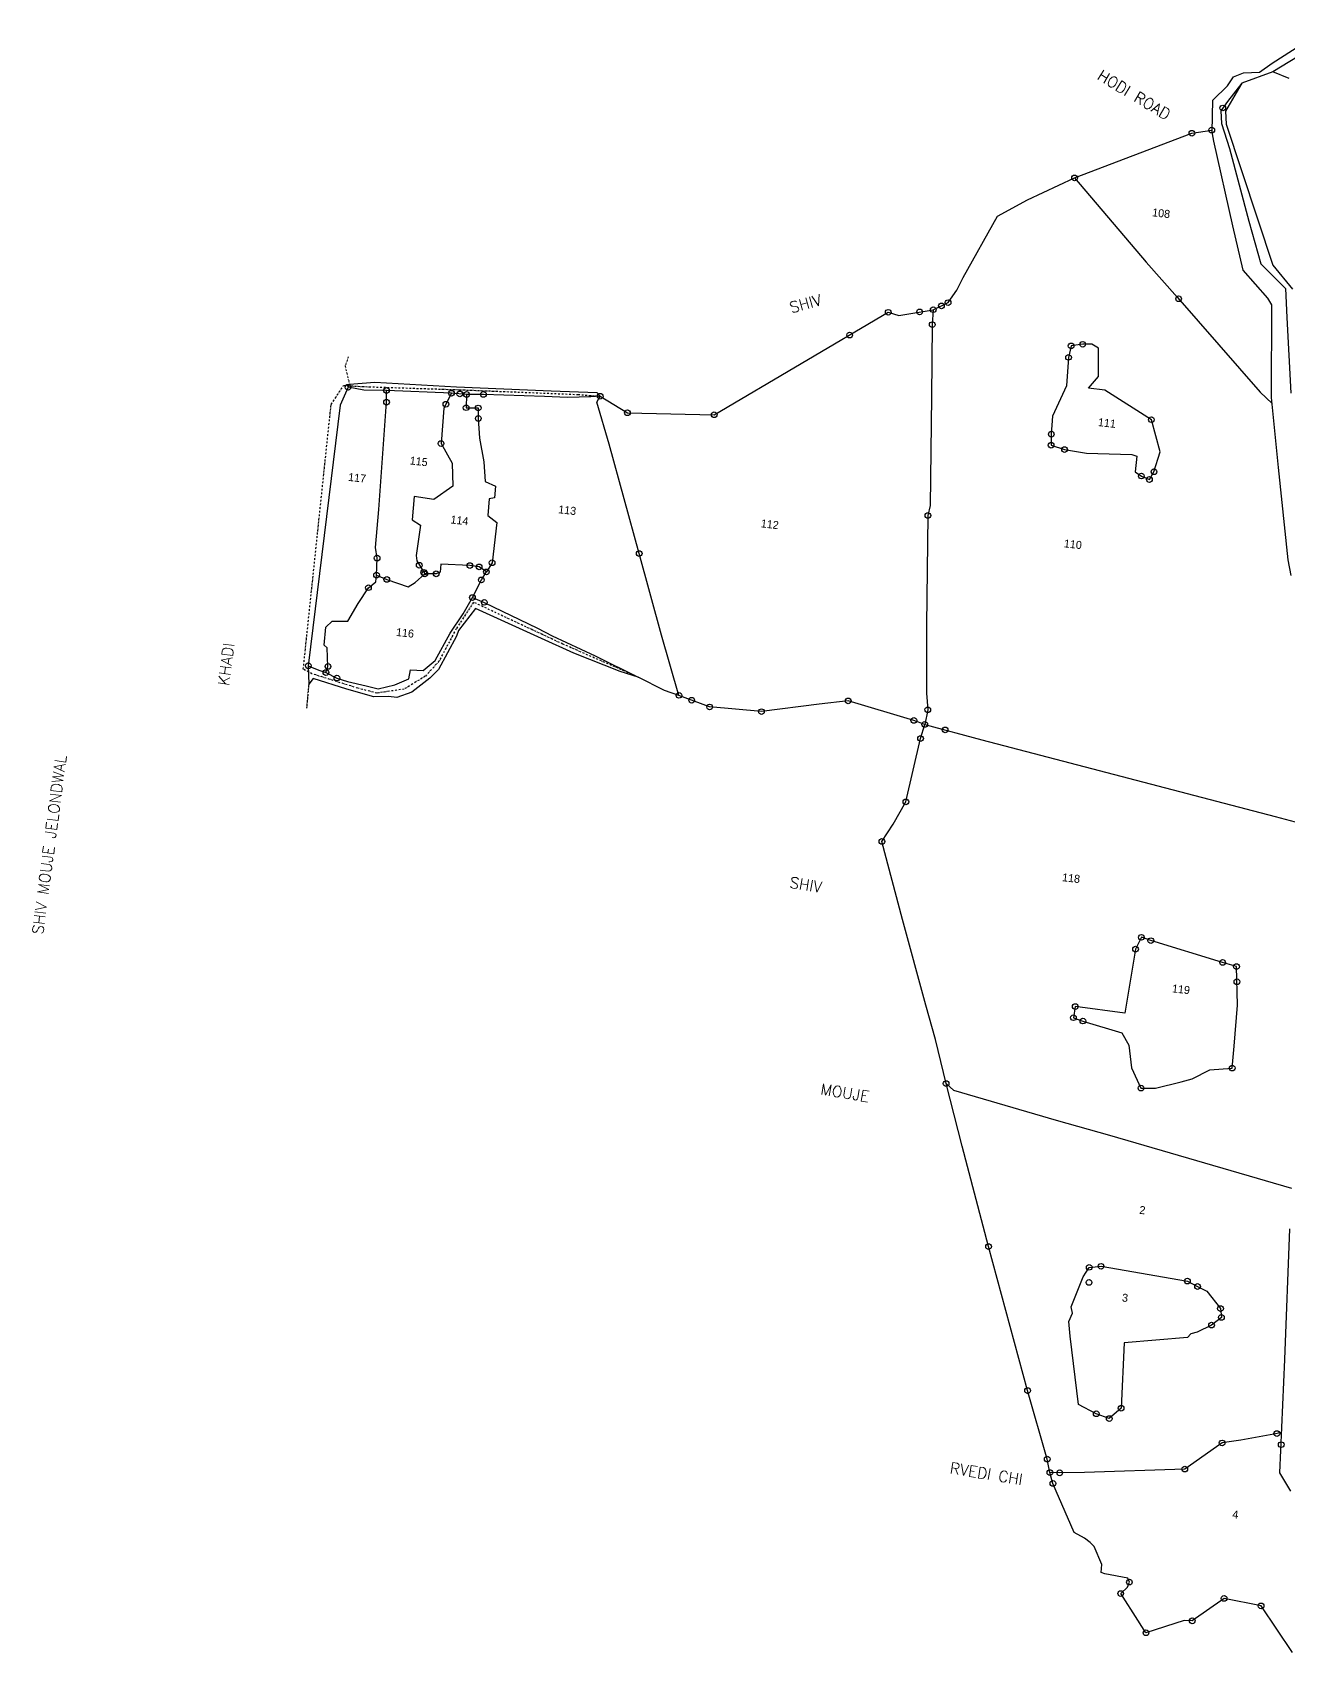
# Model space of a CAD drawing. Header units: feet. Extents: x 335577 to 339771, y 1780397 to 1782921.
# Drawn here: x 335577 to 336982, y 1780914 to 1782726 of the extents above; entities that cross this region are included whole.
import ezdxf
from ezdxf.enums import TextEntityAlignment as Align

# ---------------------------------------------------------------- set-up
doc = ezdxf.new("R2010")
doc.units = ezdxf.units.FT
doc.header["$LTSCALE"] = 0.02
doc.header["$MEASUREMENT"] = 0
doc.linetypes.add('DASHDOT', pattern=[1, 0.5, -0.25, 0, -0.25])
doc.linetypes.add('DIVIDE', pattern=[31.75, 12.7, -6.35, 0, -6.35, 0, -6.35])
doc.layers.get('0').update_dxf_attribs({"linetype": 'CONTINUOUS'})
for name, color, linetype in [('OFF', 1, 'CONTINUOUS'), ('POLY_HATCH', 12, 'CONTINUOUS'), ('POLY_PARCEL', 6, 'CONTINUOUS'), ('POLY_ROAD', 30, 'CONTINUOUS'), ('POLY_WATER', 4, 'CONTINUOUS'), ('TEXT_MAPOUT', 7, 'CONTINUOUS'), ('TEXT_PARCEL', 7, 'CONTINUOUS'), ('V_BOUND_LINE', 7, 'CONTINUOUS'), ('V_BOUND_STREAM_LINE', 7, 'DASHDOT'), ('V_DIVIDE_LINE', 7, 'DIVIDE')]:
    doc.layers.add(name, color=color, linetype=linetype)
doc.styles.get("Standard").update_dxf_attribs({"font": 'simplex.shx'})
doc.styles.add('TEXT_MAP', font='', dxfattribs={"height": 0.25})
doc.styles.get('TEXT_MAP').set_extended_font_data('Kruti Dev 050')

msp = doc.modelspace()

# ---------------------------------------------------------------- linework, layer by layer
for centre in [(336908.4, 1782641.7), (336873.8, 1782613.4), (336896, 1782617), (336742.6, 1782563.5), (336584.6, 1782416.1), (336593.8, 1782420.4), (336601.2, 1782424), (336859, 1782428.3), (336534.3, 1782413.2), (336569.4, 1782413.6), (336583.5, 1782399.4), (336491.1, 1782387.7), (336735.9, 1782362.8), (336738.8, 1782375.6), (336751.7, 1782377.4), (335930.2, 1782329.4), (335973.2, 1782325.8), (335973.3, 1782312.7), (336039.7, 1782310.4), (336045.8, 1782322.7), (336055.2, 1782321.9), (336062.3, 1782306.5), (336062.8, 1782321.3), (336075.8, 1782306.2), (336081.6, 1782321.4), (336212.2, 1782319.3), (336075.9, 1782294.5), (336242.6, 1782300.8), (336339.7, 1782298.6), (336828.5, 1782293.1), (336716.6, 1782276.9), (336034.2, 1782266.4), (336716.4, 1782264.6), (336731.4, 1782259.7), (336831.4, 1782234.8), (336817.3, 1782230.1), (336826.3, 1782226.2), (336578.6, 1782186), (336255.8, 1782143.4), (335962.7, 1782138.3), (336009.9, 1782130.3), (336066.4, 1782130), (336076.8, 1782128.5), (336091.3, 1782133.1), (335962.1, 1782119.3), (335973.6, 1782114.4), (336014.9, 1782122.4), (336016, 1782120.6), (336028.8, 1782120.7), (336079.3, 1782113.9), (336084.9, 1782122.9), (335953.1, 1782105.2), (336069.3, 1782094.2), (336082.6, 1782088.8), (335885.8, 1782017.9), (335907.8, 1782017.1), (335905.5, 1782010.3), (335917.8, 1782004.2), (336300.3, 1781984.8), (336314.5, 1781979.4), (336334.6, 1781971.8), (336392.5, 1781966.6), (336489.5, 1781978.6), (336578.5, 1781968.7), (336562.9, 1781956.8), (336575.1, 1781952.3), (336597.9, 1781946.2), (336570.4, 1781936.5), (336554, 1781865.7), (336527.2, 1781821.4), (336817.3, 1781714.2), (336827.9, 1781710.5), (336810.8, 1781701), (336908.2, 1781686.1), (336923.7, 1781681.5), (336924.2, 1781664.5), (336743.4, 1781636.8), (336741.3, 1781624.3), (336752, 1781620.6), (336918.9, 1781568), (336599, 1781550.6), (336816.9, 1781545.6), (336646.4, 1781368.3), (336759, 1781345.1), (336772.2, 1781346.3), (336758.8, 1781328.3), (336868.8, 1781329.7), (336880.1, 1781323.7), (336905.8, 1781299), (336895.8, 1781280.5), (336906.8, 1781289.1), (336690.1, 1781207.3), (336794.7, 1781187.6), (336766.9, 1781181.4), (336781.4, 1781176), (336907.6, 1781148.7), (336968.8, 1781159.2), (336973.7, 1781146.8), (336712, 1781130.7), (336715, 1781115.6), (336726, 1781115.3), (336865.9, 1781119.5), (336718.4, 1781103.5), (336803.9, 1780993.1), (336794.2, 1780980.3), (336909.8, 1780974.9), (336951.2, 1780966.5), (336874.2, 1780949.8), (336822.5, 1780936.4)]:
    msp.add_circle(centre, 3.18)
at = {"layer": 'OFF'}
for p, q in [((336896.4, 1782614.9), (336897.3, 1782650.4)), ((335885.8, 1782017.9), (335886.3, 1781997.4))]:
    msp.add_line(p, q, dxfattribs=at)
at = {"layer": 'POLY_HATCH'}
for p, q in [((336964.4, 1782682.1), (336929.8, 1782669.4)), ((336982.6, 1782674.8), (336964.4, 1782682.1)), ((336929.8, 1782669.4), (336911.5, 1782638)), ((336911.5, 1782638), (336912.2, 1782623.5)), ((336912.2, 1782623.5), (336964.5, 1782465.9)), ((336964.5, 1782465.9), (336986.4, 1782438.9))]:
    msp.add_line(p, q, dxfattribs=at)
at = {"layer": 'POLY_PARCEL'}
for p, q in [((336742.6, 1782563.5), (336822.6, 1782469.1)), ((336822.6, 1782469.1), (336857.6, 1782429.8)), ((336857.6, 1782429.8), (336950.2, 1782323.9)), ((336583.5, 1782399.4), (336582.7, 1782318.6)), ((336584.6, 1782416.1), (336583.5, 1782399.4)), ((336735.9, 1782362.8), (336733.6, 1782331)), ((336738.8, 1782375.6), (336735.9, 1782362.8)), ((336751.7, 1782377.4), (336738.8, 1782375.6)), ((336761.9, 1782377.5), (336751.7, 1782377.4)), ((336769.5, 1782373.1), (336761.9, 1782377.5)), ((336769.4, 1782341.5), (336769.5, 1782373.1)), ((336733.6, 1782331), (336718, 1782297.1)), ((336758.3, 1782328.5), (336769.4, 1782341.5)), ((336776.6, 1782326), (336758.3, 1782328.5)), ((336758.3, 1782328.5), (336758.3, 1782328.5)), ((335964.8, 1782192.8), (335973.3, 1782312.7)), ((335973.3, 1782312.7), (335973.2, 1782325.8)), ((336045.8, 1782322.7), (336037.5, 1782306.1)), ((336062.8, 1782321.3), (336062.3, 1782306.5)), ((336208.4, 1782312.6), (336212.2, 1782319.3)), ((336222.2, 1782265.8), (336208.4, 1782312.6)), ((336582.7, 1782318.6), (336581, 1782197.3)), ((336828.5, 1782293.1), (336776.6, 1782326)), ((336950.2, 1782323.9), (336963.4, 1782311.3)), ((336037.5, 1782306.1), (336034.2, 1782266.4)), ((336037.5, 1782306.1), (336037.5, 1782306.1)), ((336062.3, 1782306.5), (336075.8, 1782306.2)), ((336075.8, 1782306.2), (336075.9, 1782294.5)), ((336075.9, 1782294.5), (336077.2, 1782272.6)), ((336718, 1782297.1), (336716.6, 1782276.9)), ((336838.4, 1782257.3), (336828.5, 1782293.1)), ((336077.2, 1782272.6), (336081.9, 1782245.8)), ((336716.6, 1782276.9), (336716.4, 1782264.6)), ((336034.2, 1782266.4), (336034.2, 1782266.4)), ((336034.2, 1782266.4), (336046.6, 1782244.4)), ((336255.8, 1782143.4), (336222.2, 1782265.8)), ((336716.4, 1782264.6), (336731.4, 1782259.7)), ((336731.4, 1782259.7), (336755.9, 1782255.7)), ((336755.9, 1782255.7), (336806.5, 1782254.2)), ((336806.5, 1782254.2), (336812.4, 1782252.3)), ((336831.4, 1782234.8), (336838.4, 1782257.3)), ((336046.6, 1782244.4), (336047.4, 1782218.8)), ((336081.9, 1782245.8), (336083.5, 1782224)), ((336812.4, 1782252.3), (336810.5, 1782234.9)), ((336047.4, 1782218.8), (336026, 1782203.7)), ((336083.5, 1782224), (336095, 1782218.7)), ((336095, 1782218.7), (336093.9, 1782205.7)), ((336810.5, 1782234.9), (336817.3, 1782230.1)), ((336817.3, 1782230.1), (336826.3, 1782226.2)), ((336826.3, 1782226.2), (336831.4, 1782234.8)), ((336004, 1782207.3), (336001.9, 1782181.2)), ((336026, 1782203.7), (336004, 1782207.3)), ((336026, 1782203.7), (336026, 1782203.7)), ((336088, 1782204.6), (336086.6, 1782186.1)), ((336093.9, 1782205.7), (336088, 1782204.6)), ((335961.1, 1782150.1), (335964.8, 1782192.8)), ((336086.6, 1782186.1), (336096.7, 1782178.1)), ((336578.6, 1782186), (336576.9, 1782063.3)), ((336581, 1782197.3), (336578.6, 1782186)), ((336001.9, 1782181.2), (336011.4, 1782175)), ((336011.4, 1782175), (336006.6, 1782141.2)), ((336096.7, 1782178.1), (336091.3, 1782133.1)), ((335962.7, 1782138.3), (335961.1, 1782150.1)), ((335962.1, 1782119.3), (335962.7, 1782138.3)), ((336006.6, 1782141.2), (336007, 1782135.2)), ((336007, 1782135.2), (336016, 1782120.6)), ((336034, 1782131.4), (336033.4, 1782122.4)), ((336066.4, 1782130), (336034, 1782131.4)), ((336076.8, 1782128.5), (336066.4, 1782130)), ((336084.9, 1782122.9), (336076.8, 1782128.5)), ((336091.3, 1782133.1), (336084.9, 1782122.9)), ((336280.8, 1782052.3), (336255.8, 1782143.4)), ((335953.1, 1782105.2), (335961.5, 1782111.9)), ((335961.5, 1782111.9), (335962.1, 1782119.3)), ((335962.1, 1782119.3), (335973.6, 1782114.4)), ((335973.6, 1782114.4), (335997.6, 1782106.3)), ((335997.6, 1782106.3), (336005.4, 1782111.2)), ((336005.4, 1782111.2), (336016, 1782120.6)), ((336028.8, 1782120.7), (336016, 1782120.6)), ((336033.4, 1782122.4), (336028.8, 1782120.7)), ((336069.3, 1782094.2), (336079.3, 1782113.9)), ((336079.3, 1782113.9), (336084.9, 1782122.9)), ((335941.6, 1782087.5), (335953.1, 1782105.2)), ((335929.9, 1782067.6), (335941.6, 1782087.5)), ((335903.5, 1782040.9), (335905.4, 1782061.2)), ((335905.4, 1782061.2), (335912.6, 1782067.8)), ((335912.6, 1782067.8), (335929.9, 1782067.6)), ((336576.9, 1782063.3), (336577, 1781987.3)), ((335906.8, 1782038), (335903.5, 1782040.9)), ((335907.8, 1782017.1), (335906.8, 1782038)), ((336300.3, 1781984.8), (336280.8, 1782052.3)), ((335905.5, 1782010.3), (335907.8, 1782017.1)), ((336577, 1781987.3), (336578.5, 1781968.7)), ((336578.5, 1781968.7), (336575.1, 1781952.3)), ((336575.1, 1781952.3), (336638.9, 1781935.2)), ((336638.9, 1781935.2), (336967.1, 1781849.2)), ((336967.1, 1781849.2), (337006, 1781838.7)), ((336817.3, 1781714.2), (336810.8, 1781701)), ((336827.9, 1781710.5), (336817.3, 1781714.2)), ((336908.2, 1781686.1), (336827.9, 1781710.5)), ((336810.8, 1781701), (336798.8, 1781629.3)), ((336923.7, 1781681.5), (336908.2, 1781686.1)), ((336925, 1781638.4), (336923.7, 1781681.5)), ((336923.7, 1781681.5), (336923.7, 1781681.5)), ((336921.1, 1781592.3), (336925, 1781638.4)), ((336743.4, 1781636.8), (336741.3, 1781624.3)), ((336741.3, 1781624.3), (336752, 1781620.6)), ((336798.8, 1781629.3), (336743.4, 1781636.8)), ((336752, 1781620.6), (336795.5, 1781607.2)), ((336798.8, 1781629.3), (336798.8, 1781629.3)), ((336795.5, 1781607.2), (336803.4, 1781593.6)), ((336803.4, 1781593.6), (336806.3, 1781568.4)), ((336918.9, 1781568), (336921.1, 1781592.3)), ((336806.3, 1781568.4), (336816.9, 1781545.6)), ((336874.3, 1781555.9), (336894, 1781566)), ((336894, 1781566), (336918.9, 1781568)), ((336918.9, 1781568), (336918.9, 1781568)), ((336918.9, 1781568), (336918.9, 1781568)), ((336607.7, 1781543), (336599, 1781550.6)), ((336833.3, 1781545.4), (336862, 1781552.4)), ((336862, 1781552.4), (336874.3, 1781555.9)), ((336722.6, 1781509.4), (336607.7, 1781543)), ((336816.9, 1781545.6), (336833.3, 1781545.4)), ((336782, 1781492.4), (336722.6, 1781509.4)), ((336985.7, 1781433.2), (336782, 1781492.4)), ((336738.8, 1781300.9), (336752.1, 1781334.5)), ((336752.1, 1781334.5), (336759, 1781345.1)), ((336759, 1781345.1), (336772.2, 1781346.3)), ((336772.2, 1781346.3), (336868.8, 1781329.7)), ((336868.8, 1781329.7), (336880.1, 1781323.7)), ((336880.1, 1781323.7), (336890.7, 1781318.5)), ((336890.7, 1781318.5), (336905.8, 1781299)), ((336736.2, 1781284.7), (336740.2, 1781293.8)), ((336740.2, 1781293.8), (336738.8, 1781300.9)), ((336905.8, 1781299), (336906.8, 1781289.1)), ((336737.7, 1781268.1), (336736.2, 1781284.7)), ((336895.8, 1781280.5), (336879.7, 1781272.7)), ((336906.8, 1781289.1), (336895.8, 1781280.5)), ((336747, 1781191.8), (336737.7, 1781268.1)), ((336798, 1781260.8), (336794.7, 1781187.6)), ((336869, 1781266.7), (336798, 1781260.8)), ((336872.6, 1781270.8), (336869, 1781266.7)), ((336879.7, 1781272.7), (336872.6, 1781270.8)), ((336766.9, 1781181.4), (336747, 1781191.8)), ((336794.7, 1781187.6), (336781.4, 1781176)), ((336781.4, 1781176), (336766.9, 1781181.4)), ((336928.7, 1781151.8), (336907.6, 1781148.7)), ((336965.4, 1781158.4), (336928.7, 1781151.8)), ((336974.3, 1781160.3), (336965.4, 1781158.4)), ((336907.6, 1781148.7), (336865.9, 1781119.5)), ((336726, 1781115.3), (336715, 1781115.6)), ((336753.9, 1781115.7), (336726, 1781115.3)), ((336865.9, 1781119.5), (336753.9, 1781115.7)), ((336865.9, 1781119.5), (336865.9, 1781119.5))]:
    msp.add_line(p, q, dxfattribs=at)
at = {"layer": 'POLY_ROAD'}
for p, q in [((337036.8, 1782726.2), (336964.4, 1782682.1)), ((336964.4, 1782682.1), (336929.8, 1782669.4)), ((336929.8, 1782669.4), (336913.8, 1782648.8)), ((336913.8, 1782648.8), (336906, 1782638.6)), ((336906, 1782638.6), (336906.8, 1782624.2)), ((336898.4, 1782604.7), (336896, 1782617)), ((336906.8, 1782624.2), (336915.7, 1782596.5)), ((336919.6, 1782509.9), (336898.4, 1782604.7)), ((336915.7, 1782596.5), (336937.6, 1782515.2)), ((336931.2, 1782460.4), (336919.6, 1782509.9)), ((336937.6, 1782515.2), (336951, 1782467.4)), ((336958.9, 1782429.1), (336931.2, 1782460.4)), ((336951, 1782467.4), (336978.4, 1782439.8)), ((336978.4, 1782439.8), (336980, 1782407.2)), ((336963.1, 1782421.4), (336958.9, 1782429.1)), ((336962.7, 1782318), (336963.1, 1782421.4)), ((336980, 1782407.2), (336984.6, 1782322.9)), ((336970.7, 1782239.5), (336962.7, 1782318)), ((336981.4, 1782136.4), (336970.7, 1782239.5)), ((336985, 1782118.9), (336981.4, 1782136.4)), ((336977.9, 1781242.1), (336983.2, 1781388.2)), ((336972.3, 1781115.2), (336977.9, 1781242.1)), ((336984.3, 1781094.7), (336972.3, 1781115.2))]:
    msp.add_line(p, q, dxfattribs=at)
at = {"layer": 'POLY_WATER'}
for p, q in [((335930.2, 1782329.4), (335921.5, 1782309.2)), ((335948, 1782326.2), (335930.2, 1782329.4)), ((335931.7, 1782333), (335960.3, 1782335)), ((335960.3, 1782335), (336051.7, 1782329.7)), ((336051.7, 1782329.7), (336157.3, 1782325.5)), ((335921.5, 1782309.2), (335885.8, 1782017.9)), ((335973.2, 1782325.8), (335948, 1782326.2)), ((336045.8, 1782322.7), (335973.2, 1782325.8)), ((336062.8, 1782321.3), (336045.8, 1782322.7)), ((336081.6, 1782321.4), (336062.8, 1782321.3)), ((336149.8, 1782318.9), (336081.6, 1782321.4)), ((336175.7, 1782318), (336149.8, 1782318.9)), ((336157.3, 1782325.5), (336208.6, 1782323.5)), ((336201.6, 1782318.8), (336175.7, 1782318)), ((336212.2, 1782319.3), (336201.6, 1782318.8)), ((336208.6, 1782323.5), (336212.2, 1782319.3)), ((336058.9, 1782075.8), (336069.3, 1782094.2)), ((336069.3, 1782094.2), (336082.6, 1782088.8)), ((336044.6, 1782054.4), (336058.9, 1782075.8)), ((336072.9, 1782081.8), (336053.8, 1782057.2)), ((336146.7, 1782048.5), (336072.9, 1782081.8)), ((336082.6, 1782088.8), (336142.2, 1782060.1)), ((336053.8, 1782057.2), (336051.6, 1782050.9)), ((336142.2, 1782060.1), (336158.4, 1782051.2)), ((336027.8, 1782023.8), (336044.6, 1782054.4)), ((336051.6, 1782050.9), (336031.5, 1782013.7)), ((336182.6, 1782032.1), (336146.7, 1782048.5)), ((336158.4, 1782051.2), (336206.6, 1782029)), ((336014.4, 1782012.5), (336027.8, 1782023.8)), ((336234.6, 1782011.5), (336182.6, 1782032.1)), ((336206.6, 1782029), (336254.8, 1782005.2)), ((335885.8, 1782017.9), (335885.8, 1782017.9)), ((335885.8, 1782017.9), (335897.6, 1782012.9)), ((335891.4, 1782003.6), (335886.3, 1781997.4)), ((335928.8, 1781991.7), (335891.4, 1782003.6)), ((335891.4, 1782003.6), (335891.4, 1782003.6)), ((335897.6, 1782012.9), (335905.5, 1782010.3)), ((335905.5, 1782010.3), (335917.8, 1782004.2)), ((335917.8, 1782004.2), (335929.7, 1782000.4)), ((335929.7, 1782000.4), (335950.5, 1781995.4)), ((335982.6, 1781996.5), (335998.2, 1782003.2)), ((335998.2, 1782003.2), (336000.1, 1782013.4)), ((336000.1, 1782013.4), (336014.4, 1782012.5)), ((336021.8, 1782004.2), (336001.4, 1781988.3)), ((336031.5, 1782013.7), (336021.8, 1782004.2)), ((336254.8, 1782005.2), (336234.6, 1782011.5)), ((335886.3, 1781997.4), (335886.3, 1781997.4)), ((335959.1, 1781983.1), (335928.8, 1781991.7)), ((335950.5, 1781995.4), (335963.8, 1781992.2)), ((335975.5, 1781983.7), (335959.1, 1781983.1)), ((335963.8, 1781992.2), (335982.6, 1781996.5)), ((335984.9, 1781982.3), (335975.5, 1781983.7)), ((336001.4, 1781988.3), (335984.9, 1781982.3))]:
    msp.add_line(p, q, dxfattribs=at)
at = {"layer": 'V_BOUND_LINE'}
for p, q in [((336963.5, 1782691.8), (337014.1, 1782724.4)), ((336949.6, 1782681.6), (336963.5, 1782691.8)), ((336913.8, 1782666.5), (336920.4, 1782676.7)), ((336920.4, 1782676.7), (336931.6, 1782680.9)), ((336931.6, 1782680.9), (336949.6, 1782681.6)), ((336897.3, 1782650.4), (336913.8, 1782666.5)), ((336873.8, 1782613.4), (336896, 1782617)), ((336742.6, 1782563.5), (336873.8, 1782613.4)), ((336690, 1782538.8), (336742.6, 1782563.5)), ((336656.4, 1782520.8), (336690, 1782538.8)), ((336617.9, 1782452.2), (336656.4, 1782520.8)), ((336601.2, 1782424), (336611.1, 1782437.9)), ((336611.1, 1782437.9), (336617.9, 1782452.2)), ((336584.6, 1782416.1), (336601.2, 1782424)), ((336339.7, 1782298.6), (336534.3, 1782413.2)), ((336534.3, 1782413.2), (336546.3, 1782409.8)), ((336546.3, 1782409.8), (336584.6, 1782416.1)), ((336212.2, 1782319.3), (336242.6, 1782300.8)), ((336242.6, 1782300.8), (336339.7, 1782298.6)), ((336284, 1781990.1), (336254.8, 1782005.2)), ((336300.3, 1781984.8), (336284, 1781990.1)), ((336334.6, 1781971.8), (336300.3, 1781984.8)), ((336392.5, 1781966.6), (336334.6, 1781971.8)), ((336456.9, 1781974.9), (336392.5, 1781966.6)), ((336489.5, 1781978.6), (336456.9, 1781974.9)), ((336562.9, 1781956.8), (336489.5, 1781978.6)), ((336575.1, 1781952.3), (336562.9, 1781956.8)), ((336570.4, 1781936.5), (336575.1, 1781952.3)), ((336554, 1781865.7), (336570.4, 1781936.5)), ((336539.8, 1781840.8), (336554, 1781865.7)), ((336527.2, 1781821.4), (336539.8, 1781840.8)), ((336550.1, 1781734.3), (336527.2, 1781821.4)), ((336576.4, 1781638.3), (336550.1, 1781734.3)), ((336587.1, 1781599.9), (336576.4, 1781638.3)), ((336599, 1781550.6), (336587.1, 1781599.9)), ((336617.1, 1781480.8), (336599, 1781550.6)), ((336646.4, 1781368.3), (336617.1, 1781480.8)), ((336690.1, 1781207.3), (336646.4, 1781368.3)), ((336712, 1781130.7), (336690.1, 1781207.3)), ((336715, 1781115.6), (336712, 1781130.7)), ((336718.4, 1781103.5), (336715, 1781115.6)), ((336742.3, 1781048.5), (336718.4, 1781103.5)), ((336753.9, 1781042.1), (336742.3, 1781048.5)), ((336760, 1781037.3), (336753.9, 1781042.1)), ((336764.4, 1781033.1), (336760, 1781037.3)), ((336773.2, 1781012.9), (336764.4, 1781033.1)), ((336772.5, 1781003.8), (336773.2, 1781012.9)), ((336776.5, 1781002.4), (336772.5, 1781003.8)), ((336802.1, 1780997.4), (336776.5, 1781002.4)), ((336794.2, 1780980.3), (336802, 1780987.6)), ((336802, 1780987.6), (336803.9, 1780993.1)), ((336803.9, 1780993.1), (336802.1, 1780997.4)), ((336813.3, 1780950.4), (336794.2, 1780980.3)), ((336909.8, 1780974.9), (336874.2, 1780949.8)), ((336951.2, 1780966.5), (336909.8, 1780974.9)), ((336822.5, 1780936.4), (336813.3, 1780950.4)), ((336865.1, 1780950.3), (336822.5, 1780936.4)), ((336874.2, 1780949.8), (336865.1, 1780950.3)), ((336986.2, 1780914.3), (336951.2, 1780966.5))]:
    msp.add_line(p, q, dxfattribs=at)
at = {"layer": 'V_BOUND_STREAM_LINE', "ltscale": 200}
for p, q in [((335911.3, 1782310.1), (335925.3, 1782331.3)), ((335925.3, 1782331.3), (335953.7, 1782329.9)), ((335953.7, 1782329.9), (336054.6, 1782326.6)), ((336054.6, 1782326.6), (336187.4, 1782321.3)), ((335880.2, 1782014), (335911.3, 1782310.1)), ((336187.4, 1782321.3), (336212.2, 1782319.3)), ((336070.5, 1782088.9), (336051.2, 1782059.3)), ((336170.3, 1782042.2), (336070.5, 1782088.9)), ((336051.2, 1782059.3), (336031.9, 1782022.9)), ((336254.8, 1782005.2), (336170.3, 1782042.2)), ((336031.9, 1782022.9), (336016.6, 1782006.2)), ((335889.9, 1782009), (335880.2, 1782014)), ((335941.1, 1781992.8), (335889.9, 1782009)), ((336016.6, 1782006.2), (335993, 1781991.8)), ((335962.5, 1781987.3), (335941.1, 1781992.8)), ((335993, 1781991.8), (335962.5, 1781987.3))]:
    msp.add_line(p, q, dxfattribs=at)
at = {"layer": 'V_DIVIDE_LINE', "ltscale": 6}
for p, q in [((335930.5, 1782363.3), (335927, 1782353.1)), ((335927, 1782353.1), (335931.7, 1782333))]:
    msp.add_line(p, q, dxfattribs=at)
at = {"layer": 'V_DIVIDE_LINE'}
msp.add_line((335886.3, 1781997.4), (335883.9, 1781970.6), dxfattribs=at)

# ---------------------------------------------------------------- texts
at = {"layer": 'TEXT_MAPOUT'}
for s, height, rotation, p in [('HODI ROAD', 12.43, 328.9917, (336767, 1782674.5)), ('SHIV', 12.43, 15.5601, (336426, 1782412.1)), ('KHADI', 12.43, 82.4855, (335796.9, 1781995)), ('SHIV MOUJE JELONDWAL', 12.429, 82.4855, (335589.1, 1781716.9)), ('SHIV', 12.43, 350.7822, (336423.3, 1781769.7)), ('MOUJE', 12.43, 350.7822, (336457.8, 1781538.6)), ('RVEDI CHI ', 12.43, 350.7822, (336602.5, 1781114.8))]:
    msp.add_text(s, height=height, rotation=rotation, dxfattribs=at).set_placement(p)
at = {"layer": 'TEXT_PARCEL', "style": 'TEXT_MAP'}
for s, p in [('108', (336839.5, 1782524)), ('111', (336778.9, 1782289.4)), ('115', (336009.3, 1782246.4)), ('117', (335940.4, 1782228.1)), ('114', (336054.9, 1782180.5)), ('113', (336175.4, 1782191.9)), ('112', (336401.9, 1782176.2)), ('110', (336740.8, 1782153.8)), ('116', (335994, 1782054.7)), ('118', (336738.8, 1781780.4)), ('119', (336861.7, 1781656.1)), ('2', (336818.5, 1781409.2)), ('3', (336799.1, 1781311.1)), ('4', (336922.5, 1781068.8))]:
    msp.add_text(s, height=8.95, rotation=353.6456, dxfattribs=at).set_placement(p, align=Align.MIDDLE)

doc.saveas('drawing.dxf')
